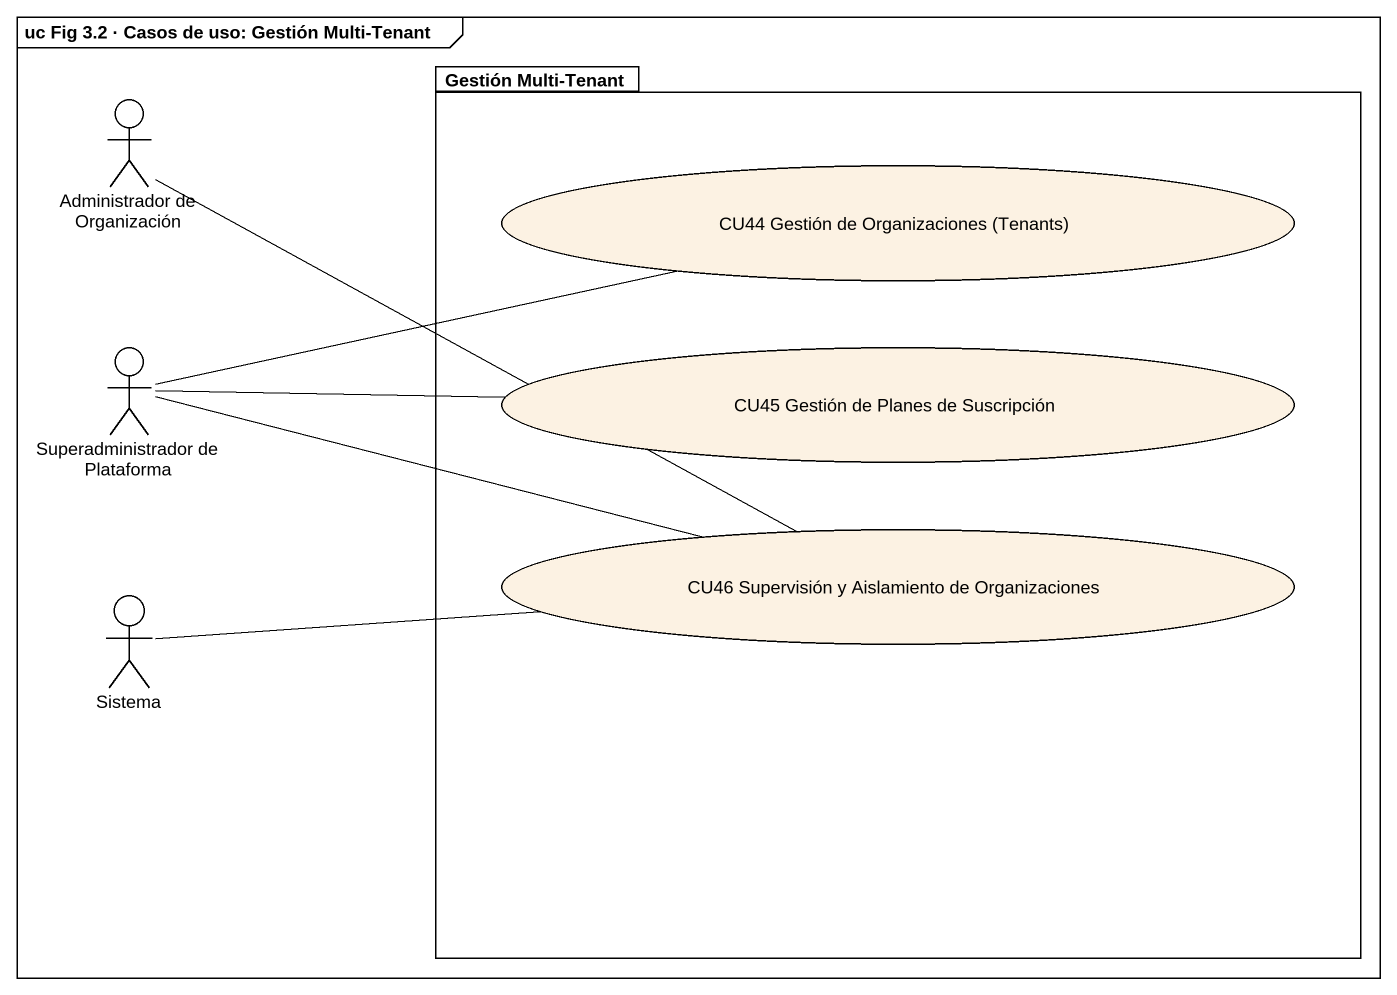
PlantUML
@startuml
mainframe uc Fig 3.2 · Casos de uso: Gestión Multi-Tenant
actor "Administrador de Organización" as Administrador_de
package "Gestión Multi-Tenant" as Gestión_Multi_Tenant {
  usecase "CU44 Gestión de Organizaciones (Tenants)" as CU44_Gestión_de
  usecase "CU45 Gestión de Planes de Suscripción" as CU45_Gestión_de_Planes_de
  usecase "CU46 Supervisión y Aislamiento de Organizaciones" as CU46_Supervisión_y
}
actor "Superadministrador de Plataforma" as Superadministrador_de
actor Sistema
Administrador_de -right- CU46_Supervisión_y
Superadministrador_de -right- CU44_Gestión_de
Superadministrador_de -right- CU45_Gestión_de_Planes_de
Superadministrador_de -right- CU46_Supervisión_y
Sistema -right- CU46_Supervisión_y
@enduml
